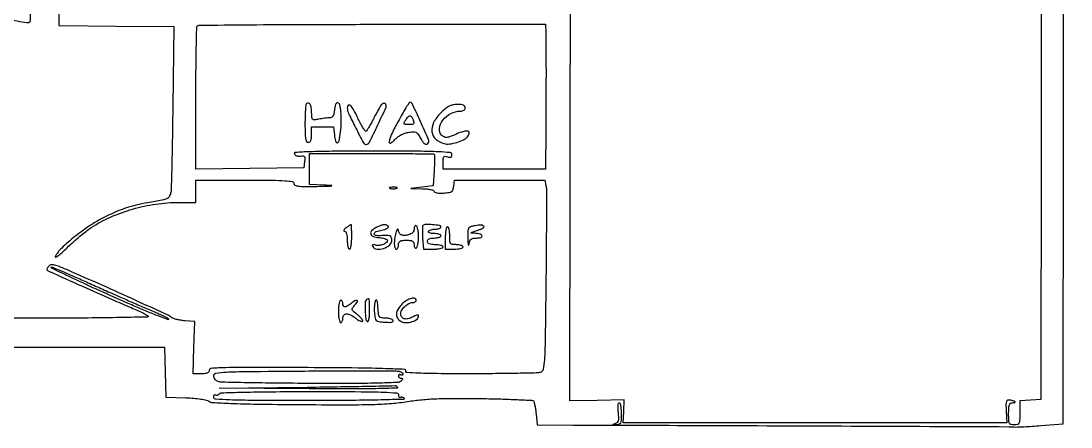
# Model space of a CAD drawing. Extents: x 41 to 982, y 323 to 1279.
# Drawn here: x 510.5 to 982, y 323.1 to 505.5 of the extents above; entities that cross this region are included whole.
import ezdxf

# ---------------------------------------------------------------- set-up
doc = ezdxf.new("R2010")
doc.units = 0
doc.layers.get('0').update_dxf_attribs({"linetype": 'CONTINUOUS'})

msp = doc.modelspace()

# ---------------------------------------------------------------- linework, layer by layer
for points in [[(757.199332, 678.794222, 0.000014), (757.058494, 737.692352, 0.413533)], [(344.25, 358.531181, -0.000006), (363.632146, 358.296486, -0.000003), (387.137262, 358.011416, -0.000003), (410.848386, 357.723519, -0.000006), (430.919403, 357.479454, 0.001487)], [(504.715935, 358.939905, -0.001401), (526.167249, 359), (574.934498, 359), (575.217249, 347.75), (575.5, 336.5), (584.447926, 336.20818, -0.01137), (588.060748, 336.008044, -0.016285), (591.249022, 335.653832, -0.014548), (593.806952, 335.208671, -0.123571), (594.850241, 334.70818, 0.16132), (596.46479, 334.075805, 0.003824), (604.667663, 333.700043, 0.005888), (616.333077, 333.392547, 0.001574), (634.902314, 333.180283, 0.001604), (656.05662, 333.07292, 0.007381), (668.315531, 333.230988, 0.012607), (676.826738, 333.681375, 0.019789), (684.100867, 334.541176, -0.015611), (690.480271, 335.349307, -0.013759), (697.172296, 335.800165, -0.01021), (705.492921, 335.961064, -0.003732), (717.268026, 335.860401, -0.002966), (725.970914, 335.669379, -0.004709), (733.419179, 335.391463, -0.001272), (739.884729, 335.072736, -0.185484), (740.561839, 334.771495, -0.132), (740.871383, 334.234501, -0.01325), (741.217399, 332.782474, -0.015907), (741.533982, 330.998447, -0.012006), (741.771909, 329.021987), (742.254459, 324), (758.377229, 323.962277, -0.000291), (815.924999, 323.794112, -0.000183), (883.248119, 323.533584, -0.000012), (954.110224, 323.231823, -0.020566), (956.5, 323.123234, 0.031161), (957.768844, 323.092483, 0.003006), (960.85, 323.228396, 0.003813), (964.524297, 323.440711, 0.003003), (968.5, 323.724868), (978.5, 324.5), (978.75189, 585.25, -0.000143)], [(968.752092, 570.75), (968.5, 335.5), (963.75, 335.195209), (959, 334.890418), (959, 329.445209, -0.008779), (958.940987, 326.084349, -0.099147), (958.63522, 324.794521, -0.221329), (957.928343, 324.193363, -0.067381), (956.5, 324, -0.063163), (955.080151, 324.180083, -0.217022), (954.375, 324.75, -0.105983), (954.06277, 325.96031, -0.010324), (954, 329, -0.013017), (954.06756, 331.594643, -0.067524), (954.333333, 333, -0.150381), (954.850589, 333.724117, -0.164458), (955.666667, 334, 0.045893), (956.761967, 334.100746, 0.595623), (956.861182, 334.407347, 0.140326), (956.188247, 334.802116, 0.018791), (954.565817, 335.154931, 0.112272), (953.542739, 335.10675, 0.247606), (952.990003, 334.585474, 0.086326), (952.790857, 333.32754, 0.008488), (952.889956, 330.25), (953.148278, 325), (867, 325), (780.851722, 325), (781.123293, 330.116651), (781.394863, 335.233302), (769.173882, 335.064722), (756.952901, 334.896142), (757.22645, 536.448143, 0.000349)], [(527.235548, 534.25), (527.5, 503.5), (553.297039, 503.233022), (579.094078, 502.966044), (578.645145, 467.233022, -0.001033), (578.441682, 453.326221, -0.001527), (578.200728, 441.12814, -0.000681), (577.949051, 430.716551, -0.03003), (577.762654, 428.543626, -0.087563), (577.173788, 426.768411, -0.163735), (576.07962, 425.746567, -0.058814), (573.825564, 425.026644, -0.004298), (567.414549, 423.839757, 0.014509), (562.204572, 422.764759, 0.021265), (557.701039, 421.494006, 0.021281), (553.324199, 419.846066, 0.014561), (548.5, 417.623235, 0.030241), (541.714583, 413.725943, 0.022339), (534.698195, 408.647811, 0.021355), (528.742352, 403.488453, 0.085893), (525.866609, 399.64904, 0.687699), (526.064682, 399.429193, 0.069494), (526.962359, 399.926799, 0.021761), (528.759957, 401.405714, 0.008309), (531.135457, 403.612404, -0.009653), (533.901932, 406.168471, -0.007913), (536.952291, 408.794352, -0.008008), (539.833912, 411.119428, -0.020858), (542, 412.6697, -0.040688), (550.717512, 417.411124, -0.03431), (560.594105, 420.996452, -0.033781), (571.039914, 423.24572, -0.036154), (581.457842, 424), (589, 424), (589, 429), (589, 434), (611, 434, -0.001955), (623.318097, 433.951839, -0.015065), (629.083333, 433.732955, -0.026801), (632.295503, 433.340203, -0.363766), (633, 432.5, 0.290726), (633.484295, 431.737491, 0.078294), (634.92569, 431.318605, 0.031634), (637.696308, 431.142972, 0.004792), (643.25, 431.19586, 0.000926), (648.729502, 431.310718, 0.032976), (649.996567, 431.423451, 0.895303), (649.990942, 431.550355, 0.003573), (646.75, 431.74155), (640, 432.09138), (640, 439.04569), (640, 446), (667.833333, 446, -0.001398), (678.534513, 445.970084, -0.002279), (687.613021, 445.87794, -0.000296), (695.681187, 445.754481, -0.194429), (696.083333, 445.584475, -0.19766), (696.235863, 445.220139, -0.004421), (696.230729, 443.283384, -0.009307), (696.161477, 440.983855, -0.006077), (696, 438.334475), (695.5, 431.5), (690.5, 430.907104), (685.5, 430.314207), (690.75, 430.157104, -0.018555), (692.780266, 430.02083, -0.030817), (694.471722, 429.737895, -0.032305), (695.704921, 429.367284, -0.313249), (696, 428.942502, 0.301641), (696.271673, 428.53315, 0.056128), (697.182036, 428.264645, 0.041131), (698.533897, 428.139299, 0.02062), (700.25, 428.192502, 0.017705), (702.693504, 428.456522, 0.112209), (703.853133, 428.901663, 0.16625), (704.477304, 429.7205, 0.051861), (704.816422, 431.25), (705.132845, 434), (725.449845, 434), (745.766846, 434), (746.223677, 431.610241, -0.046793), (746.39811, 429.786674, -0.000579), (746.406221, 418.016978, -0.001708), (746.353325, 404.397069, -0.001117), (746.203595, 388.691135, -0.000682), (745.851889, 361.908914, -0.012113), (745.517356, 353.273587, -0.036058), (744.935649, 348.991819, -0.282541), (743.613341, 347.594549, -0.059892), (742.021561, 347.366031, -0.001107), (733.528606, 347.189925, -0.002708), (723.612137, 347.059979, -0.001805), (712.25, 347.013655, -0.001746), (697.343299, 347.058752, -0.009023), (689.099525, 347.261278, -0.007489), (683.768452, 347.568603, -0.451268), (683.25, 348.25, 0.458747), (682.700406, 348.954047, 0.003365), (674.357256, 349.296682, 0.005968), (661.899533, 349.575505, 0.001139), (639.25, 349.760402, 0.000877), (613.820741, 349.865435, 0.007654), (602.531108, 349.719423, 0.008437), (595.852955, 349.417938, 0.396172), (595, 348.510402, -0.165033), (594.769211, 347.830223, -0.131068), (594.150792, 347.354304, -0.075001), (593.058014, 347.08046, -0.023959), (591.379822, 347), (587.759644, 347), (588.129822, 358.75), (588.5, 370.5), (584.019619, 370.818755, -0.019388), (582.211426, 371.018087, -0.021386), (580.483024, 371.352878, -0.021375), (579.042538, 371.762169, -0.093557), (578.271747, 372.189433, 0.065327), (576.541098, 373.279907, 0.000684), (563.567606, 379.236384, 0.002254), (548.957549, 385.840572, 0.001684), (532.794392, 392.994016, 0.005795), (527.948651, 395.052518, 0.038338), (525.448087, 395.863122, 0.091482), (523.927046, 395.945926, 0.189729), (522.901891, 395.381786, 0.025319), (522.475457, 394.81154, 0.040627), (522.178945, 394.281771, 0.049373), (522.033162, 393.856691, 0.292908), (522.107499, 393.645303, 0.060431), (523.244379, 392.960652, 0.000204), (538.034456, 386.33937, 0.001184), (551.433523, 380.385435, 0.005441), (559.248191, 377.036233, -0.006902), (562.257447, 375.736113, -0.009887), (564.885094, 374.494587, -0.006182), (567.040955, 373.389882, -0.133618), (567.557208, 372.907435, -0.579888), (567.341008, 372.509251, -0.000607), (555.177535, 372.251881, -0.003367), (540.668582, 372.060238, -0.001618), (522.059017, 372, -0.001226), (499.798553, 372.054572, -0.005006)], [(504.455839, 506.34221, 0.004086), (513.136334, 504.773233, 0.252619), (514.573793, 505.256362, 0.185556), (514.668616, 505.490542, 0.000086), (514.817687, 513.947181, 0.001198)]]:
    msp.add_lwpolyline(points, format="xyb")
for points in [[(746.108362, 500.25, -0.005962), (746.206554, 494.462327, -0.001127), (746.235967, 483.900252, -0.001147), (746.213288, 471.040169, -0.000837), (746.131407, 456.75), (746, 439), (723, 439), (700, 439), (700, 442.067388, -0.020266), (700.067867, 443.741111, -0.15294), (700.361269, 444.466036, -0.245663), (700.935233, 444.709315, -0.056673), (702, 444.5, 0.042184), (702.92767, 444.289619, 0.144755), (703.532245, 444.380261, 0.197727), (703.879337, 444.757313, 0.088639), (704, 445.432612, 0.384552), (703.157172, 446.366413, 0.014577), (698.07442, 446.738988, 0.009931), (689.113837, 446.955512, 0.001075), (668.416667, 447, 0.001398), (650.155756, 446.948947, 0.007487), (640.201974, 446.744213, 0.005549), (633.725114, 446.44193, 0.495985), (633.25962, 445.75, 0.150864), (633.589075, 445.296364, 0.077228), (634.215965, 444.962757, 0.065432), (635.031798, 444.793793, 0.054646), (635.916646, 444.825343, -0.045039), (637.112268, 444.890938, -0.224652), (637.693255, 444.590553, -0.168948), (637.926349, 443.879847, -0.024069), (637.823693, 442.325343), (637.5, 439.5), (613.25, 439.232221), (589, 438.964443), (589, 470.815555, -0.001959), (589.048032, 483.074483, -0.003166), (589.195833, 493.506236, -0.00057), (589.394746, 502.697441, -0.192999), (589.666667, 503.333333, -0.196603), (590.319189, 503.607022, -0.0001), (613.001042, 503.804167, -0.001321), (638.275919, 503.952042, -0.000802), (668.166667, 504), (746, 504)], [(638.63948, 468.306147, 0.174262), (638.384569, 467.765159, 0.006033), (638.187847, 465.406597, 0.010631), (638.046369, 462.572931, 0.007156), (638, 459.333333, 0.006608), (638.057946, 454.948905, 0.037934), (638.295, 452.638889, 0.090467), (638.749684, 451.425535, 0.263832), (639.5, 451, 0.164293), (640.169448, 451.226074, 0.129352), (640.642857, 451.833333, 0.075863), (640.918107, 452.895967, 0.025511), (641, 454.5), (641, 458), (645.939635, 458), (650.879269, 458), (651.189635, 454.25, 0.025565), (651.380781, 452.828814, 0.042809), (651.70258, 451.667791, 0.055259), (652.09381, 450.890597, 0.313666), (652.5, 450.72546, 0.300405), (653.354123, 451.614469, 0.016335), (653.959721, 455.647068, 0.023626), (654.281522, 460.293225, 0.026057), (654.14545, 464.798483, 0.037587), (653.666945, 467.8127, 0.312714), (652.692334, 468.688523, 0.37392), (651.712759, 468.033006, 0.041766), (651.186642, 465.172988, -0.032156), (650.943151, 463.689918, -0.091023), (650.528057, 462.731103, -0.133588), (649.909306, 462.193777, -0.112845), (649.061642, 462, 0.023178), (648.153003, 461.957856, 0.00831), (646.864201, 461.816406, 0.008223), (645.454259, 461.614291, 0.009643), (644.125, 461.375, -0.021225), (642.175833, 461.070534, -0.220361), (641.425267, 461.320332, -0.190699), (641.069359, 462.078585, -0.015496), (641, 464.315983, 0.035917), (640.836731, 466.585907, 0.097962), (640.303846, 468.097599, 0.232112), (639.523358, 468.609442, 0.231427)], [(672.276191, 467.792382, 0.035745), (671.723266, 466.993981, 0.005627), (670.768211, 465.33745, 0.006225), (669.686906, 463.354769, 0.0054), (668.601727, 461.25, -0.010604), (667.538667, 459.239768, -0.016234), (666.525099, 457.549306, -0.010771), (665.627037, 456.219897, -0.252197), (665.233154, 456.024233, -0.246882), (664.840188, 456.247733, -0.008536), (663.885126, 457.796729, -0.014187), (662.8099, 459.73227, -0.009227), (661.673656, 462.024233, 0.016609), (659.788836, 465.689227, 0.074377), (658.319006, 467.596043, 0.40182), (657.462114, 467.5973, 0.204823), (657, 466.516544, 0.110853), (657.582484, 463.921546, 0.008319), (660.800176, 457.398325, 0.004802), (664.330134, 450.691575, 0.287227), (665.469285, 450.043404, 0.272113), (666.878336, 450.953428, 0.005572), (670.721339, 458.811601, 0.005278), (674.405137, 466.777725, 0.311525), (674.131742, 468.268258, 0.147937), (673.739536, 468.478291, 0.112715), (673.249865, 468.465278, 0.092592), (672.734455, 468.22533, 0.068424)], [(679.774732, 460.336224, 0.015103), (676.90216, 454.707164, 0.068989), (675.805647, 451.210785, 0.622661), (676.546413, 450.678466, 0.098293), (678.41168, 452.207567, -0.056201), (679.513997, 453.27721, -0.039035), (680.9669, 454.22919, -0.037927), (682.606127, 454.973431, -0.043305), (684.268511, 455.422465, -0.023371), (686.506733, 455.71629, -0.123181), (687.719915, 455.518849, -0.133324), (688.647972, 454.781258, -0.029202), (689.768511, 453.055108, 0.020147), (691.005798, 451.071404, 0.111204), (691.920081, 450.217391, 0.262388), (692.699927, 450.204427, 0.130899), (693.440836, 450.90427, 0.247835), (693.534131, 452.280352, 0.003289), (689.896864, 460.322086, 0.002985), (686.137556, 468.363363, 0.30187), (685.125332, 468.971733, 0.244421), (684.764931, 468.763167, 0.003008), (683.295644, 466.423392, 0.008068), (681.631176, 463.637635, 0.005093)], [(698.882353, 464.117647, 0.077705), (695.767503, 459.848241, 0.149563), (695.023557, 455.719587, 0.181765), (696.733089, 452.421814, 0.122364), (700.51682, 450.406422, 0.09361), (702.961387, 450.261464, 0.04002), (706.177955, 450.938461, 0.039843), (709.204576, 452.102236, 0.108256), (711.006098, 453.507347, 0.118588), (711.775355, 455.073158, 0.410042), (711.235092, 455.93933, 0.131794), (709.263625, 455.885618, 0.027613), (705.984243, 454.708845, -0.009035), (702.96203, 453.495874, -0.07232), (701.501068, 453.17038, -0.144018), (700.453757, 453.394968, -0.072146), (699.35923, 454.212198, -0.237312), (698.361357, 457.229488, -0.129369), (699.931662, 460.903422, -0.104054), (703.494052, 463.917454, -0.123925), (707.75, 464.996262, 0.057756), (708.65491, 465.102663, 0.089418), (709.374377, 465.416043, 0.111189), (709.8343, 465.899773, 0.135497), (710, 466.5, 0.16719), (709.768338, 467.173443, 0.129493), (709.147059, 467.646341, 0.074325), (708.053078, 467.91949, 0.02408), (706.382353, 468, 0.049419), (704.389327, 467.802529, 0.070152), (702.711075, 467.213415, 0.056175), (701.00834, 466.07359, 0.02082)], [(686.393011, 461.418213, -0.018846), (686.910129, 459.90216, -0.244021), (686.802215, 459.333862, -0.214693), (686.262455, 459.051835, -0.014632), (684.491526, 459, -0.018549), (683.044135, 459.053714, -0.238001), (682.593352, 459.324844, -0.263725), (682.57009, 459.827117, -0.022209), (683.232073, 461, -0.031643), (684.276515, 462.458325, -0.190889), (685.074398, 462.903352, -0.279206), (685.761778, 462.602139, -0.061789)], [(676.269032, 430.307009, 0.037336), (677.036634, 430.167106, 0.029507), (677.880008, 430.127736, 0.030339), (678.671085, 430.185595, 0.06278), (679.269032, 430.344063, 0.31318), (679.386009, 430.52287, 0.333666), (679.257153, 430.684921, 0.052471), (678.580113, 430.787295, 0.014395), (677.5, 430.805051, 0.012823), (676.431793, 430.764444, 0.080377), (675.900903, 430.643467, 0.597527), (675.883358, 430.48334, 0.087174)], [(656.44113, 412.531803, 0.028514), (655.761246, 411.95381, 0.094644), (655.421488, 411.478388, 0.280354), (655.455905, 411.180205, 0.22461), (655.75, 411.031803, -0.236285), (656.274385, 410.752442, -0.079317), (656.669887, 409.952038, -0.051956), (656.921302, 408.691191, -0.023255), (657, 407, 0.023598), (657.07239, 405.467056, 0.037669), (657.29375, 404.175, 0.04382), (657.612873, 403.251055, 0.295869), (658, 403, 0.332234), (658.391033, 403.292067, 0.026982), (658.70625, 404.615625, 0.027868), (658.927854, 406.39166, 0.017105), (659, 408.5, 0.005264), (658.977796, 410.608917, 0.008761), (658.909269, 412.384375, 0.003054), (658.815893, 413.883481, 0.394343), (658.69113, 414, 0.139019), (658.494895, 413.944364, 0.006405), (657.902783, 413.568717, 0.01023), (657.207269, 413.094307, 0.007123)], [(670, 412.705725, 0.06976), (667.943913, 411.275824, 0.280493), (667.543072, 409.865433, 0.249568), (668.620931, 408.729499, 0.060049), (671.25, 408.189635, -0.022197), (672.687002, 408.006201, -0.034621), (673.898438, 407.709018, -0.037927), (674.774392, 407.353455, -0.284683), (675, 406.989325, -0.21824), (674.535921, 405.976735, -0.079564), (673.160676, 405.128793, -0.070492), (671.377384, 404.667793, -0.09226), (669.701595, 404.788286, 0.026183), (668.823195, 404.969479, 0.151935), (668.360928, 404.899381, 0.335352), (668.222859, 404.628652, 0.094795), (668.402645, 404.157524, 0.236515), (670.305485, 402.983731, 0.10317), (673.333008, 403.340744, 0.100035), (676.032747, 404.895125, 0.215493), (677, 407.035184, 0.096055), (676.762977, 408.257584, 0.209104), (676.094325, 408.913106, 0.095174), (674.725473, 409.152927, 0.012377), (671.75, 409.030596, -0.058199), (669.563859, 409.140924, -0.449188), (669.08263, 409.908926, -0.238402), (669.990555, 410.878302, -0.041175), (672.49125, 411.564336, 0.026143), (673.791024, 411.879273, 0.048488), (674.795304, 412.288444, 0.074147), (675.385846, 412.720662, 0.349391), (675.432233, 413.109649, 0.160706), (674.663949, 413.754844, 0.114007), (673.543238, 413.92745, 0.071536), (672.010603, 413.58947, 0.02713)], [(687, 412.078069, -0.087601), (686.838524, 411.16349, -0.098997), (686.37544, 410.402837, -0.088689), (685.607817, 409.819694, -0.056772), (684.556835, 409.424909, -0.054456), (682.61119, 409.156476, -0.126034), (681.18325, 409.479467, -0.158418), (680.286717, 410.379637, -0.102928), (679.90032, 411.809017, 0.671522), (679.530167, 411.935474, 0.107516), (678.991277, 410.956222, 0.028946), (678.368408, 408.307888, 0.034235), (678.09968, 405.75, 0.034573), (678.134337, 404.696601, 0.053647), (678.323031, 403.807813, 0.071149), (678.623838, 403.1983, 0.247444), (679, 403, 0.191087), (679.381882, 403.151477, 0.088204), (679.70625, 403.5875, 0.068025), (679.926307, 404.234582, 0.048028), (680, 405, -0.087745), (680.177287, 406.002462, -0.177212), (680.6875, 406.607143, -0.10769), (681.67572, 406.917816, -0.022514), (683.5, 407, -0.022313), (685.344192, 406.917661, -0.111086), (686.32504, 406.602927, -0.17998), (686.827962, 405.984664, -0.081867), (687, 404.940983, 0.047867), (687.071541, 404.195401, 0.104212), (687.29375, 403.66835, 0.181468), (687.621877, 403.441401, 0.202618), (688, 403.5, 0.178843), (688.388765, 403.997543, 0.027992), (688.70625, 405.223689, 0.028151), (688.926872, 406.776785, 0.021209), (689, 408.5, 0.021209), (688.926872, 410.223215, 0.028151), (688.70625, 411.776311, 0.027992), (688.388765, 413.002457, 0.178843), (688, 413.5, 0.20019), (687.621843, 413.560413, 0.182264), (687.29375, 413.337247, 0.105287), (687.071577, 412.81629, 0.048366)], [(690.916667, 413.583823, 0.188243), (690.76337, 413.234805, 0.007242), (690.724184, 411.796525, 0.012075), (690.74395, 410.062047, 0.008128), (690.846513, 408.083823), (691.193027, 403), (695.596513, 403, 0.02141), (697.284247, 403.072301, 0.034434), (698.706476, 403.29375, 0.038179), (699.735849, 403.61175, 0.307926), (700, 404, 0.277684), (699.767902, 404.385692, 0.052312), (698.971875, 404.70625, 0.042582), (697.841111, 404.927458, 0.027026), (696.5, 405, -0.025511), (694.895967, 405.081893, -0.075863), (693.833333, 405.357143, -0.129352), (693.226074, 405.830552, -0.164293), (693, 406.5, -0.152103), (693.202091, 407.148955, -0.12651), (693.75, 407.625, -0.082504), (694.677925, 407.911037, -0.033607), (696, 408, 0.031626), (697.149251, 408.072766, 0.048861), (698.11875, 408.29375, 0.06271), (698.790443, 408.615738, 0.254951), (699, 409, 0.257909), (698.787575, 409.384428, 0.061379), (698.101414, 409.70625, 0.048032), (697.112882, 409.927265, 0.031003), (695.940983, 410, -0.027979), (694.756294, 410.066344, -0.069343), (693.916013, 410.281216, -0.145541), (693.509855, 410.608231, -0.297719), (693.5, 411, -0.130646), (693.906663, 411.384508, -0.045439), (694.653525, 411.70625, -0.041396), (695.57934, 411.926158, -0.037634), (696.559017, 412, 0.039081), (697.49372, 412.07317, 0.058208), (698.282961, 412.29375, 0.076538), (698.820624, 412.617207, 0.222681), (699, 413, 0.373903), (698.44048, 413.643611, 0.016867), (695.289935, 413.978286, 0.019525), (692.113417, 414.083325, 0.197203)], [(701, 408), (701, 403), (705, 403, 0.023598), (706.532944, 403.07239, 0.037669), (707.825, 403.29375, 0.04382), (708.748945, 403.612873, 0.295869), (709, 404, 0.254951), (708.790443, 404.384262, 0.06271), (708.11875, 404.70625, 0.048861), (707.149251, 404.927234, 0.031626), (706, 405, -0.033956), (704.224263, 405.120733, -0.200505), (703.4375, 405.583333, -0.14616), (703.076799, 406.561635, -0.015744), (703, 409, 0.023598), (702.92761, 410.532944, 0.037669), (702.70625, 411.825, 0.04382), (702.387127, 412.748945, 0.295869), (702, 413, 0.322437), (701.610183, 412.719449, 0.031449), (701.29375, 411.53125, 0.03053), (701.072205, 409.916554, 0.01883)], [(713.25, 413.294267, 0.08394), (712.038592, 412.841378, 0.173603), (711.394855, 412.079841, 0.085582), (711.131148, 410.687941, 0.011352), (711.149832, 407.680449, 0.007653), (711.232675, 405.808299, 0.042385), (711.377426, 404.811773, 0.669826), (711.545698, 404.784366, 0.100723), (711.716254, 405.25, -0.043093), (712.063931, 406.692729, -0.143321), (712.614825, 407.485464, -0.134426), (713.529488, 407.884669, -0.036085), (715.125439, 408, 0.062653), (717.104117, 408.248917, 0.464178), (717.46684, 408.997231, 0.236066), (716.49507, 409.798186, 0.046721), (714.190983, 410.104853, -0.009799), (712.667338, 410.194154, -0.614757), (712.586936, 410.389611, -0.137387), (712.991376, 410.65783, -0.002902), (715.299376, 411.388811, 0.021335), (716.706445, 411.892218, 0.041242), (717.772348, 412.431891, 0.063041), (718.385859, 412.92501, 0.409082), (718.382709, 413.283958, 0.105482), (717.747126, 413.696035, 0.091004), (716.963497, 413.841481, 0.041962), (715.72815, 413.740121, 0.006134)], [(540.675561, 387.896042, 0.000602), (547.210698, 384.971718, 0.0006), (553.760946, 382.059509, 0.000587), (559.490478, 379.528454, 0.002361), (563, 378.002764, -0.000108), (565.771337, 376.8128, -0.000089), (568.723938, 375.543624, -0.00009), (571.431775, 374.378505, -0.000242), (573.358086, 373.548141, -0.014079), (574.803903, 372.875169, -0.025322), (575.942494, 372.231656, -0.025543), (576.722085, 371.679637, -0.44927), (576.738333, 371.405, -0.297087), (576.306733, 371.313984, -0.001295), (571.681919, 373.120128, -0.005483), (566.389459, 375.27014, -0.003361), (560.196014, 377.91474, -0.003564), (547.374498, 383.60075, -0.004086), (535.209123, 389.220068, -0.001041), (524.108103, 394.486539, -0.747003), (524.175561, 394.911527, -0.133126), (524.683362, 394.842826, -0.000713), (529.301105, 392.887224, -0.003057), (534.560799, 390.612835, -0.001927)], [(653, 375, 0.01883), (653.072205, 373.083446, 0.03053), (653.29375, 371.46875, 0.031449), (653.610183, 370.280551, 0.322437), (654, 370, 0.191087), (654.381882, 370.151477, 0.088204), (654.70625, 370.5875, 0.068025), (654.926307, 371.234582, 0.048028), (655, 372, -0.169074), (655.477004, 373.370312, -0.229737), (656.639004, 373.930474, -0.12259), (658.473572, 373.46906, -0.044067), (660.744933, 371.985996, 0.0244), (661.769302, 371.258198, 0.037238), (662.728678, 370.740924, 0.042093), (663.511481, 370.467608, 0.266671), (663.902662, 370.575632, 0.334026), (663.95417, 370.953705, 0.040569), (663.457472, 371.694837, 0.035183), (662.636794, 372.590265, 0.0211), (661.548306, 373.538026, -0.011877), (659.695155, 375.092447, -0.1526), (659.230811, 375.856269, -0.220227), (659.377187, 376.61667, -0.027972), (660.453293, 377.94839, 0.036336), (661.575083, 379.385108, 0.51215), (661.381147, 379.90609, 0.210093), (660.441842, 379.767618, 0.021761), (658.55887, 378.468197, -0.027442), (656.913682, 377.360232, -0.137546), (655.851912, 377.072723, -0.28686), (655.233368, 377.467145, -0.111566), (655, 378.5, 0.064853), (654.925306, 379.073457, 0.082425), (654.70625, 379.559375, 0.098894), (654.381354, 379.884432, 0.148195), (654, 380, 0.322437), (653.610183, 379.719449, 0.031449), (653.29375, 378.53125, 0.03053), (653.072205, 376.916554, 0.01883)], [(665.666667, 380.333333, 0.187005), (665.044806, 378.924418, 0.019954), (665.022877, 375.279749, 0.01857), (665.281917, 371.638544, 0.231261), (666, 370.5, 0.439638), (666.415656, 370.617202, 0.067066), (666.732822, 371.532337, 0.036506), (666.938309, 373.14533, 0.013434), (667, 375.440983, 0.004236), (666.968533, 379.155361, 0.062363), (666.784677, 380.445941, 0.39817), (666.354804, 380.70765, 0.144598)], [(669.656074, 379.855161, 0.06941), (669.372429, 378.966107, 0.021128), (669.191612, 377.56104, 0.020709), (669.120236, 375.951769, 0.021218), (669.183365, 374.355161, 0.022278), (669.488894, 371.952763, 0.169222), (670.03415, 370.969487, 0.14928), (671.106259, 370.474101, 0.016194), (673.847497, 370.187738, 0.014813), (675.736765, 370.108193, 0.053281), (676.936109, 370.221273, 0.144024), (677.486183, 370.512242, 0.351415), (677.53848, 370.937738, 0.139797), (677.089964, 371.346804, 0.042606), (676.226998, 371.687961, 0.038943), (675.148717, 371.921699, 0.033918), (673.995774, 372, -0.045434), (672.301468, 372.154277, -0.20107), (671.480711, 372.690207, -0.119787), (671.052675, 373.837639, -0.012204), (670.777499, 376.75, 0.010515), (670.587525, 378.835808, 0.058746), (670.332938, 379.926976, 0.357395), (670.012279, 380.1182, 0.248589)], [(681.636364, 378.363636, 0.046475), (679.930931, 376.307838, 0.100776), (679.137547, 374.424787, 0.132673), (679.249843, 372.723765, 0.114413), (680.2, 371.2, 0.164435), (682.402049, 370.110517, 0.087863), (685.46987, 370.238774, 0.097058), (688.071183, 371.371144, 0.246498), (689, 373.140697, 0.410789), (688.814226, 373.328658, 0.061078), (688.229076, 373.263854, 0.040537), (687.382667, 372.989611, 0.021057), (686.375578, 372.519827, -0.057672), (684.248807, 371.71113, -0.127819), (682.526582, 371.721661, -0.18569), (681.423735, 372.52167, -0.14501), (681, 373.952001, -0.13662), (681.454984, 375.586063, -0.067434), (682.817328, 377.278417, -0.06678), (684.603673, 378.567204, -0.123529), (686.328741, 379, 0.057913), (686.967946, 379.074286, 0.077105), (687.509068, 379.29375, 0.095919), (687.871663, 379.618543, 0.163711), (688, 380, 0.333482), (687.354183, 380.860609, 0.13454), (685.79554, 380.885213, 0.076707), (683.654178, 379.96771, 0.056932)], [(682, 346.824352, -0.12789), (681.91976, 346.515777, -0.189302), (681.70625, 346.340339, -0.146694), (681.382645, 346.33311, -0.07127), (681, 346.5, 0.082592), (680.6179, 346.656512, 0.161196), (680.29375, 346.6254, 0.182303), (680.078288, 346.413961, 0.108972), (680, 346.059017, 0.11255), (680.092104, 345.655032, 0.100186), (680.3525, 345.311086, 0.094273), (680.741796, 345.080327, 0.086991), (681.2, 345, -0.059962), (681.721094, 344.937283, -0.354524), (681.875807, 344.7337, -0.170895), (681.741757, 344.388171, -0.019201), (681.160879, 343.760879, -0.187388), (679.654515, 343.097338, -0.00441), (671.800097, 342.817439, -0.006249), (660.233114, 342.65197, -0.001403), (640.529694, 342.671651, -0.001538), (625.282222, 342.776573, -0.002373), (612.101333, 342.970393, -0.000747), (600.68288, 343.209585, -0.071344), (599.068814, 343.478159, -0.077422), (598.274308, 343.873647, -0.069647), (597.604616, 344.50441, -0.07228), (597.154447, 345.26931, -0.097214), (597, 346.05617, -0.367079), (598.014517, 347.251842, -0.02752), (602.586125, 347.749983, -0.011053), (611.610437, 348.033476, -0.000722), (637.75, 348.238783, -0.000867), (653.495992, 348.312428, -0.001356), (667.04375, 348.315569, -0.000348), (678.880355, 348.277981, -0.050705), (680.25, 348.133369, -0.048781), (680.919494, 347.923331, -0.060258), (681.485937, 347.597609, -0.071904), (681.871216, 347.212031, -0.161751)], [(679.5, 341, -0.578947), (679.24042, 340.520311, -0.001464), (669.811596, 340.310384, -0.004662), (657.534003, 340.187489, -0.001614), (639.809017, 340.232542), (599.5, 340.465083), (639, 341, 0.000545), (654.159319, 341.221825, 0.000903), (666.952976, 341.446094, 0.000043), (678.49028, 341.670171, 0.219346), (678.690983, 341.767458, -0.368107), (678.806888, 341.788284, -0.057914), (679.007412, 341.637941, -0.041619), (679.249276, 341.366895, -0.022954)], [(680, 337.440983, 0.06068), (680.067661, 336.885513, 0.129571), (680.273452, 336.50893, 0.191518), (680.57792, 336.36763, 0.153598), (680.930902, 336.457295, -0.108373), (681.334197, 336.598899, -0.099685), (681.77286, 336.565079, -0.095498), (682.179369, 336.360589, -0.090427), (682.489919, 336.016312, -0.577486), (682.221933, 335.518488, -0.001405), (672.274662, 335.252254, -0.004498), (659.220454, 335.057059, -0.001489), (640.059017, 335, -0.000879), (614.982728, 335.044063, -0.008169), (604.154834, 335.259052, -0.010119), (597.875423, 335.613767, -0.391933), (597, 336.559017, -0.06068), (597.067661, 337.114487, -0.129571), (597.273452, 337.49107, -0.191518), (597.57792, 337.63237, -0.153598), (597.930902, 337.542705, 0.108373), (598.334197, 337.401101, 0.099685), (598.77286, 337.434921, 0.095498), (599.179369, 337.639411, 0.090427), (599.489919, 337.983688, -0.251875), (600.326822, 338.467028, -0.001301), (610.186654, 338.739707, -0.004525), (622.68488, 338.939652, -0.001737), (640.059017, 339, -0.000953), (663.284369, 338.955712, -0.0088), (673.345166, 338.740242, -0.011587), (679.138338, 338.379523, -0.389428)], [(780, 329, -0.010313), (779.938894, 326.037655, -0.097926), (779.6433, 324.811057, -0.220294), (778.98786, 324.252878, -0.080996), (777.75, 324.116001, -0.003542), (776.459634, 324.191697, -0.238572), (776.275515, 324.300585, -0.503145), (776.325282, 324.431223, -0.005748), (777.3692, 324.712281, 0.103786), (778.303701, 325.173341, 0.159229), (778.801528, 325.917142, 0.082193), (778.94235, 327.192174, 0.014557), (778.742038, 329.59628, -0.018541), (778.614896, 331.284629, -0.031096), (778.649148, 332.706407, -0.033223), (778.809549, 333.7488, -0.351402), (779.122837, 334, -0.33567), (779.466241, 333.740185, -0.025436), (779.742333, 332.53125, -0.026925), (779.936733, 330.916712, -0.0165)]]:
    msp.add_lwpolyline(points, format="xyb", close=True)

doc.saveas('drawing.dxf')
